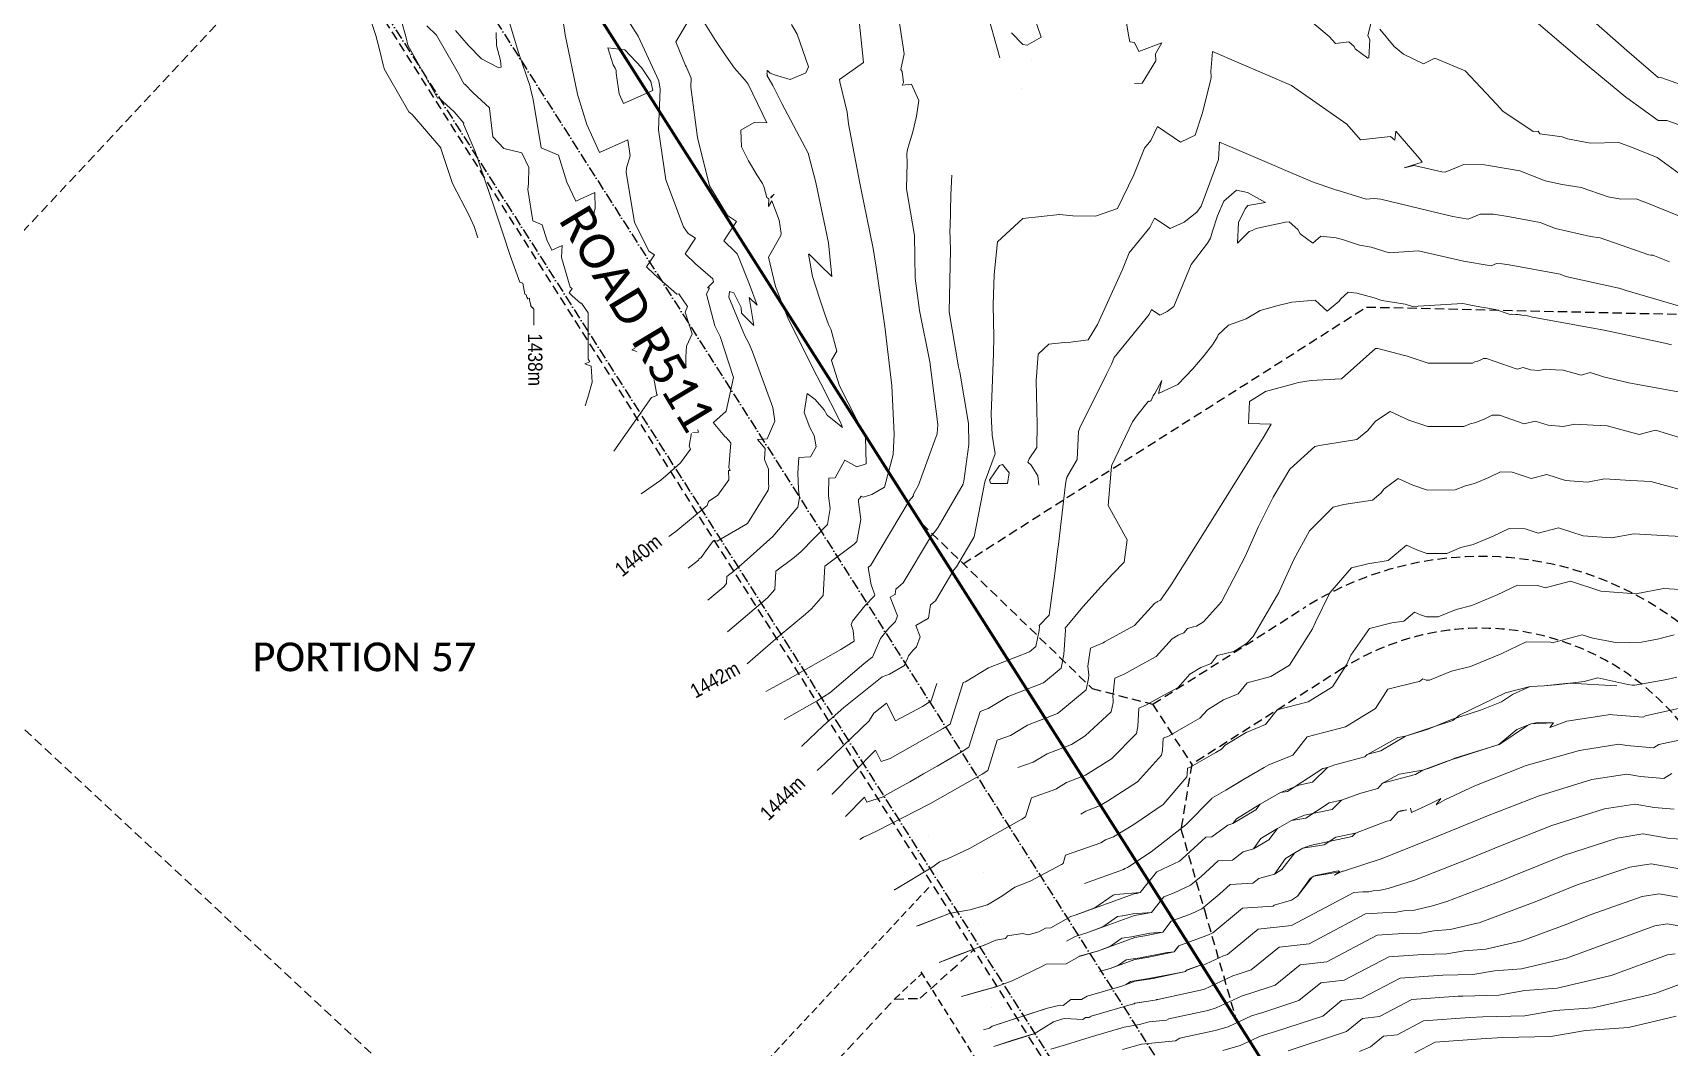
# Model space of a CAD drawing. Header units: metres. Extents: x 5688 to 19740, y -52 to 3406.
# Drawn here: x 6544 to 7114, y 1417 to 1771 of the extents above; entities that cross this region are included whole.
import ezdxf
from ezdxf.enums import TextEntityAlignment as Align

# ---------------------------------------------------------------- set-up
doc = ezdxf.new("R2010")
doc.units = ezdxf.units.M
for name, pattern in [('ACAD_ISO10W100', [18, 12, -3, 0, -3]), ('DASHED', [19.05, 12.7, -6.35]), ('HIDDEN', [9.525, 6.35, -3.175])]:
    doc.linetypes.add(name, pattern=pattern)
for name, color, linetype in [('CENTRELINES', 7, 'Continuous'), ('Contours', 7, 'Continuous'), ('ERFNOMMER', 7, 'Continuous'), ('LINES', 7, 'Continuous'), ('PWV_RESERVES', 7, 'Continuous'), ('SERV', 7, 'Continuous'), ('SITE', 7, 'Continuous'), ('STRAATNAME', 7, 'Continuous')]:
    doc.layers.add(name, color=color, linetype=linetype)
doc.styles.add('CALIBRII', font='calibri.ttf')
doc.styles.add('MM-STANDARD', font='', dxfattribs={"height": 1})
doc.styles.add('Text_Style_1', font='calibri.ttf')
doc.styles.get('MM-STANDARD').set_extended_font_data('MM-STANDARD')

# ---------------------------------------------------------------- blocks, each defined once
blk = doc.blocks.new('CONTOURS-CG')
at = {"layer": 'Contours', "color": 253, "lineweight": 9, "true_color": 0xa1a3a5}
for points, elevation in [([(30476.58, 592.67), (30478.36, 587.46), (30479.75, 582.14), (30481.08, 576.8), (30481.15, 576.53), (30481.28, 575.89), (30483.14, 572.59), (30489.83, 560.91), (30489.91, 560.91), (30490.97, 559.96), (30501.03, 548.31), (30500.99, 548.15), (30505.06, 535.95), (30510.97, 524.54), (30511.38, 523.77), (30512.59, 520.94), (30513.93, 516.97)], 1437.5), ([(30487.3, 592.42), (30488.81, 587.13), (30488.93, 586.64), (30489.48, 584.06), (30496.94, 570.81), (30499.85, 565.71), (30499.89, 565.67), (30500.26, 565.7), (30505.67, 560.85), (30509.01, 556.98), (30508.89, 556.52), (30512.92, 547.07), (30519.74, 527.27), (30522.8, 517.91), (30525.19, 510.82), (30528.55, 501.49), (30529.58, 501.25), (30530.22, 497.35), (30530.75, 497.12), (30531.01, 496.28), (30531.29, 495.69), (30531.89, 495.95), (30531.85, 495.26), (30532.34, 493.58), (30532.46, 493.5), (30532.29, 493.24), (30532.46, 493.08), (30532.94, 492.66), (30532.98, 492.67), (30533.36, 492.12), (30533.39, 486.59)], 1438), ([(30520.29, 588.5), (30520.44, 583.93), (30520.44, 583.93), (30521.77, 578.73), (30522.01, 576.43), (30521.26, 576.15), (30515.16, 579.33), (30510.5, 584.12), (30506.11, 589.22)], 1438.5), ([(30496.12, 590.86), (30499.45, 587.55), (30507.18, 574.2), (30508.7, 571.29), (30509.09, 570.51), (30509.37, 570.55), (30512.27, 567.49), (30518, 562.24), (30517.91, 562.08), (30519.15, 552.16), (30522.93, 548.1), (30529.21, 546.63), (30529.21, 546.63), (30531.64, 541.46), (30531.52, 535.86), (30531.3, 533.82), (30533.09, 522.85), (30536.36, 521.47), (30537.96, 516.32), (30539.64, 512.7), (30543.29, 514.34), (30543.09, 510.1), (30546.05, 499.82), (30546.77, 499.34), (30545.74, 497.78), (30546.77, 496.8), (30549.7, 494.24), (30549.98, 494.26), (30552.27, 490.91), (30552.37, 474.74), (30552.94, 473.85), (30551.2, 473.05), (30553.34, 472.29), (30553.67, 466.67), (30552.18, 461.34), (30551.23, 458.47), (30551.23, 458.47)], 1438.5), ([(30524.46, 593.51), (30528.05, 581.53), (30532.1, 569.66), (30532.17, 569.45), (30533.22, 565.19), (30535.97, 548.36), (30541.98, 545.82), (30544.91, 536.37), (30547.98, 529.71), (30554.69, 532.72), (30554.8, 527.21), (30554.38, 526.01), (30554.33, 524.93), (30558.41, 507.97), (30559.76, 506.06), (30561.08, 505.18), (30559.2, 502.32), (30561.09, 500.51), (30561.09, 500.51), (30566.46, 495.82), (30566.97, 495.85), (30571.18, 489.7), (30571.22, 483.35), (30573.03, 480.56), (30567.53, 478), (30574.31, 475.6), (30574.09, 474.2), (30576.22, 462.44), (30576.53, 462.17), (30576.23, 462.12), (30574.39, 461.36), (30561.25, 442.66)], 1439), ([(30541.7, 606.15), (30544.31, 587.64), (30548.6, 567.03), (30548.81, 566.23), (30551.86, 556.41), (30556.33, 546.72), (30566.09, 551.1), (30567, 545.55), (30565.64, 541.33), (30565.57, 539.77), (30568.43, 522.46), (30573.47, 512.3), (30575.39, 511.02), (30572.66, 506.85), (30575.4, 504.23), (30583.22, 497.4), (30583.97, 497.44), (30586.98, 493.05), (30586.07, 491.14), (30588.52, 483.54), (30586.62, 479.26), (30586.39, 475.55), (30586.28, 467.26), (30587.13, 460.06), (30590.73, 449.24), (30588.34, 449.09), (30587.55, 444.43), (30587.97, 443.42), (30584.52, 438.67), (30580.19, 434.75), (30577.59, 432.52), (30570.76, 427.84)], 1439.5), ([(30566, 593.08), (30569.7, 587.25), (30576.91, 571.65), (30577.46, 568.73), (30576.81, 554.61), (30579.35, 537.2), (30585.52, 520.84), (30587.18, 518.54), (30589.7, 516.86), (30586.11, 511.39), (30589.72, 507.94), (30595.75, 502.67), (30596.01, 501.64), (30593.94, 499.58), (30594.45, 499.47), (30594.59, 499.52), (30593.6, 497.42), (30596.4, 486.33), (30598.36, 482.62), (30602.96, 468.34), (30600.4, 456.57), (30596.03, 452.69), (30595.92, 452.69), (30599.99, 447.76), (30600.4, 447.41), (30601.97, 445.57), (30601.97, 445.57), (30601.38, 436.96), (30601.84, 435.89), (30601.16, 435.92), (30601.37, 432.64), (30597.52, 427.34), (30594.26, 425.13), (30594.26, 425.12), (30593.8, 423.81), (30582.84, 414.71), (30580.38, 412.98), (30580.38, 412.98)], 1440), ([(30586.83, 591.85), (30582.87, 585.23), (30586.25, 576.99), (30586.48, 576.62), (30588.19, 572.55), (30588.04, 569.44), (30590.43, 551.99), (30594.6, 535.05), (30600.89, 524.78), (30604.01, 522.71), (30599.57, 515.93), (30603.53, 512.12), (30604.03, 511.66), (30604.25, 511.47), (30604.32, 511.19), (30604.65, 510.37), (30608.5, 500.75), (30611.25, 493.51), (30608.39, 496.26), (30610.04, 486.41), (30605.74, 490.71), (30605.58, 492.67), (30603.13, 497.79), (30601.6, 498.26), (30601.35, 496.3), (30606.93, 482.9), (30608.33, 480.27), (30609.62, 477.3), (30616.61, 457.89), (30617.4, 453.14), (30614.66, 446.95), (30611.32, 446.74), (30614.01, 443.57), (30613.75, 439.75), (30615.18, 436.4), (30615.12, 431.3), (30615.23, 430.34), (30615.03, 429.12), (30607.83, 417.44), (30597.21, 411.28), (30596.67, 411.43), (30596.04, 411.59), (30596.04, 411.59), (30592.77, 407.17), (30592.67, 406.96), (30591.7, 405.62), (30590.85, 405.04), (30590.73, 404.7), (30587.22, 401.87)], 1440.5), ([(30592.61, 592.22), (30596.67, 585.69), (30600.27, 580.33), (30603.36, 576.12), (30605.92, 573.04), (30607.41, 571.49), (30608.02, 570.46), (30614.59, 557.09), (30610.2, 557.15), (30605.56, 554.54), (30605.74, 548.68), (30608.21, 543.75), (30611.07, 538.97), (30613.06, 535.86), (30613.59, 534.54), (30614.6, 531.02), (30615.32, 530.54), (30615.18, 527.87), (30616.33, 529.89), (30618.88, 523.16), (30619.53, 518.47), (30619.5, 517.84), (30615.17, 510.2), (30615.17, 510.2), (30617.6, 500), (30621.43, 490.24), (30621.9, 489.08), (30630.66, 471.35), (30633.41, 466.28), (30640.21, 452.82), (30640.94, 450.94), (30635.53, 455.16), (30634.53, 457.11), (30631.44, 460.7), (30628.62, 462.8), (30627.53, 456.2), (30629.51, 450.93), (30631.08, 448.1), (30631.74, 444.16), (30629.8, 440.66), (30625.73, 440.52), (30625.32, 435.03), (30625.57, 429.52), (30625.59, 429.21), (30625.91, 426.53), (30625.34, 423.15), (30616.65, 412.96), (30606.71, 404.02), (30603.16, 400.94), (30600.66, 399.07), (30600.52, 396.59), (30599.54, 395.44), (30594.07, 390.78)], 1441), ([(30623.21, 591.26), (30625.19, 587.93), (30629.04, 576.57), (30628.21, 574.42), (30622.73, 572.15), (30617.22, 573.76), (30615.76, 574.34), (30614.84, 575.23), (30614.74, 575.15), (30614.74, 574.52), (30614.55, 574.36), (30614.84, 573.68), (30614.58, 573.68), (30616.7, 570.1), (30619.81, 563.78), (30628.93, 546.46), (30631.6, 536.26), (30636.04, 515.23), (30637.19, 503.49), (30633.24, 507.3), (30629.32, 511.34), (30629.13, 511.26), (30630.53, 503.47), (30632.88, 495.94), (30634.75, 490.38), (30636.1, 486.78), (30636.88, 485.18), (30636.98, 484.86), (30638.91, 477.52), (30637.09, 474.32), (30637.09, 474.31), (30639.91, 465.46), (30648.91, 447.64), (30648.91, 447.64), (30649.13, 438.25), (30645.9, 437.19), (30641.77, 439.52), (30638.35, 433.34), (30636.13, 433.27), (30636.02, 427.77), (30636.06, 427.11), (30636.59, 422.73), (30636.59, 422.72), (30635.65, 417.17), (30626.37, 407.58), (30624.1, 405.6), (30617.72, 400.83), (30617.35, 394.52), (30614.85, 391.6), (30600.91, 379.71)], 1441.5), ([(30942.24, 567.04), (30926.34, 572.66), (30925.03, 572.89), (30914.2, 582.25), (30865.63, 625.04)], 1442), ([(30646.73, 592.59), (30648.29, 578.06), (30639.85, 572.18), (30639.85, 572.18), (30640.05, 571.28), (30642.54, 560.75), (30643.03, 556.72), (30647, 536.05), (30647.36, 534.32), (30651.65, 513.29), (30652.7, 506.73), (30652.7, 506.73), (30655.69, 486.11), (30658.1, 465.43), (30658.93, 448.59), (30658.59, 441.48), (30655.55, 430.17), (30651.1, 427.62), (30648.11, 426.64), (30647.45, 427.02), (30646.89, 426.02), (30646.54, 426.01), (30646.52, 425.03), (30646.52, 425.02), (30647.26, 418.92), (30647.26, 418.91), (30645.96, 411.2), (30645.03, 410.26), (30634.78, 402.59), (30634.19, 392.45), (30630.17, 387.75), (30628.02, 385.92), (30618.53, 377.99), (30607.83, 368.71), (30607.84, 368.69), (30607.76, 368.65)], 1442), ([(30946.08, 551.45), (30928.12, 557.81), (30927.06, 557.83), (30925.07, 557.86), (30925.06, 557.86), (30914.19, 565.74), (30913.87, 565.99), (30897.66, 579.28), (30881.74, 592.91)], 1442.5), ([(30660.21, 595.61), (30662.4, 581.03), (30662.4, 581.03), (30661.29, 575.65), (30661.75, 574.97), (30662.18, 571.09), (30661.69, 570.14), (30665, 570.51), (30667.5, 564.83), (30666.68, 559.37), (30665.38, 553.95), (30663.8, 548.54), (30663.42, 547.29), (30663.34, 546.12), (30663.4, 543.14), (30663.23, 534.18), (30663.24, 534.1), (30666.04, 517.81), (30666.2, 502.98), (30667.8, 491.66), (30671.36, 473.84), (30674.1, 451.98), (30673.86, 448.66), (30671.79, 442.99), (30667.43, 430.86), (30666.31, 428.98), (30665.6, 427.43), (30665.66, 427.11), (30664.2, 425.39), (30650.82, 402.97), (30650.82, 402.97), (30649.87, 402.13), (30650.89, 396.08), (30652.25, 392.66), (30652.08, 392.23), (30648.66, 388.79), (30644.42, 383.49), (30643.93, 382.33), (30644.6, 380.26), (30645, 376.49), (30640.34, 373.55), (30621.83, 363.16), (30614.25, 359), (30614.17, 358.95)], 1442.5), ([(30704.89, 602.15), (30710.13, 586.85), (30705.26, 584.09), (30703.76, 584.37), (30699.78, 588.41), (30699.78, 588.43)], 1443), ([(30690.76, 597.6), (30695.73, 579.72)], 1443), ([(30932.4, 539.4), (30924.71, 544.99), (30916.41, 548.3), (30911.37, 550.21), (30901.54, 549.91), (30893.49, 551.46), (30891.63, 552.12), (30891.63, 552.12), (30883.84, 553.26), (30883.22, 554.11), (30881.57, 554.07), (30870.98, 561.07), (30868.78, 563.6), (30857.79, 575.1), (30847.3, 579.61), (30843.33, 577.55), (30836.39, 580.97), (30833.16, 583.66), (30828.12, 589.7)], 1443), ([(30825.33, 592.91), (30823.93, 587.48), (30824.62, 586), (30824.3, 579.69), (30823.96, 579.54), (30819.55, 582.85), (30819.12, 583.65), (30817.28, 585.21), (30812.68, 584.65), (30812.67, 584.65), (30810.52, 587.12), (30796.23, 599.11)], 1443), ([(30738.92, 597.7), (30740.6, 587.63), (30741, 585.26), (30742.68, 585.05), (30744.18, 581.87), (30752.21, 584.87), (30749.94, 581.08), (30750.05, 578.63), (30750.05, 578.63), (30745.34, 570.85), (30742.71, 570.7)], 1443), ([(30564.68, 563.73), (30574.88, 568.31), (30574.15, 571.49), (30570.95, 576.3), (30565.06, 582.42), (30559.16, 583.2), (30560.99, 577.19), (30561.74, 576.14), (30562.06, 575.26), (30562.08, 574.29), (30563.08, 567.19), (30564.68, 563.73)], 1440), ([(30937.44, 522.61), (30920.25, 529.47), (30920.1, 529.53), (30917.36, 530.57), (30912.02, 530.41), (30907.65, 531.25), (30898.26, 534.57), (30898.26, 534.57), (30891.69, 535.53), (30885.75, 536.83), (30876.89, 540.35), (30876.89, 540.35), (30873.57, 540.96), (30864.63, 542.39), (30857.43, 542.5), (30850.91, 539.81), (30850.91, 539.81), (30849.75, 540), (30840.13, 542.19), (30836.58, 541.41), (30842.81, 543.32), (30842.41, 544), (30841.11, 545.55), (30833.73, 554.13), (30833.67, 554.13), (30833.35, 551), (30831.78, 552.33), (30821.41, 551.07), (30821.41, 551.07), (30816.57, 556.61), (30804.71, 564.88), (30797.4, 570.07), (30769.78, 581.89), (30769.27, 574.87), (30769.31, 573.06), (30769.26, 572.19), (30766.27, 560.14), (30763.8, 552.74), (30758.64, 550.35), (30750.72, 555.71), (30748.35, 550.93), (30746.15, 548.23), (30746.15, 548.22), (30742.4, 538.93), (30736.71, 527.26), (30729.1, 524.52), (30721.19, 524.65), (30716.5, 525.08), (30703.8, 523.71), (30694.91, 515.55), (30693.72, 504.26), (30693.41, 493.61), (30693.64, 482.35), (30693.54, 476.66), (30692.77, 455.46), (30693.04, 448.32), (30693.04, 448.3), (30694.16, 441.79), (30694.16, 441.77), (30690.68, 432.38), (30690.56, 431.94), (30686.79, 412.83), (30680.63, 402.43), (30679.69, 401.32), (30673.28, 390.59), (30673.28, 390.59), (30671.64, 389.14), (30670.85, 384.54), (30670.85, 384.54), (30666.44, 381.91), (30668.02, 377.95), (30666.65, 374.51), (30665.45, 373.3), (30663.96, 371.44), (30663.53, 370.44), (30662.53, 368.08), (30662.52, 368.06), (30657.34, 365.05), (30654.8, 364.13), (30654.79, 364.13), (30641.39, 353.39), (30634.31, 347.09), (30626.8, 339.89), (30626.75, 339.84)], 1443.5), ([(30929.04, 508.66), (30923.79, 510.76), (30923.35, 510.93), (30922.5, 510.9), (30921.8, 511.04), (30904.89, 517.01), (30904.89, 517.01), (30901.56, 517.5), (30889.31, 520.18), (30883.92, 522.32), (30883.92, 522.32), (30873.35, 524.27), (30867.66, 525.18), (30863.08, 525.25), (30858.93, 523.54), (30858.93, 523.54), (30853.51, 524.42), (30848.66, 525.52), (30828.48, 530.43), (30826.12, 530.65), (30826.1, 530.65), (30823.36, 530.48), (30823.36, 530.48), (30813.28, 533.57), (30813.08, 533.61), (30811.69, 534.09), (30805.25, 536.21), (30803.85, 536.81), (30796.97, 539.79), (30776.7, 548.46), (30772.25, 550.28), (30771.93, 544.24), (30765.93, 528.04), (30764.39, 525.96), (30759.97, 522.49), (30755.05, 520.21), (30749.66, 523.86), (30748.04, 520.61), (30740.85, 511.74), (30740.85, 511.74), (30738.51, 505.96), (30729.8, 486.83), (30726.55, 481.42), (30718.75, 480.44), (30718.1, 480.5), (30712.79, 479.93), (30709.08, 476.52), (30708.45, 467.35), (30708.76, 451.96), (30708.62, 443.93), (30705.94, 440.01), (30705.48, 438.85), (30706.64, 437.79), (30709.02, 434.14), (30709.38, 430.8)], 1444), ([(30678.98, 538.86), (30678.7, 531.97), (30678.39, 520.61), (30678.37, 519.87), (30678.52, 512.75), (30678.14, 491.23), (30678.14, 491.2), (30681.34, 472.1), (30681.76, 470.16), (30684.82, 452.33), (30684.9, 445.03), (30683.2, 432.25), (30682.96, 431.32), (30682.92, 431.13), (30674.24, 416.25), (30673.4, 415.07), (30671.95, 413.36), (30662.05, 396.78), (30662.05, 396.78), (30661.25, 396.08), (30659.52, 394.56), (30659.51, 394.55), (30659.38, 393.78), (30659.22, 392.81), (30659.21, 392.8), (30657.54, 391.81), (30660.14, 385.31), (30659.36, 383.37), (30657.05, 381.05), (30654.19, 377.46), (30651.42, 370.97), (30651.41, 370.96), (30650.84, 370.62), (30650.83, 370.62), (30648.37, 368.57), (30636.54, 358.49), (30632.09, 355.68), (30620.57, 349.26)], 1443), ([(30615.94, 530.81), (30615.94, 530.81), (30616.1, 531.09), (30617.1, 532.24), (30615.95, 531.14), (30615.94, 530.81)], 1441.5), ([(30934.93, 492.49), (30913.99, 498.64), (30912.14, 499.24), (30911.52, 499.46), (30911.43, 499.47), (30892.88, 503.53), (30890.95, 504.3), (30890.95, 504.3), (30873.12, 507.58), (30870.69, 507.97), (30868.72, 508), (30866.95, 507.26), (30866.94, 507.26), (30857.27, 508.84), (30841.61, 512.41), (30841.58, 512.41), (30831.42, 511.78), (30831.42, 511.78), (30825.1, 513.72), (30820.98, 514.39), (30820.98, 514.39), (30815.5, 516.3), (30812.89, 516.97), (30807.55, 517.54), (30804.78, 515.07), (30800.4, 518.42), (30799.5, 519.88), (30796.5, 522.6), (30795.21, 522.48), (30785.48, 520.3), (30784.5, 520.03), (30783.68, 519.53), (30782.65, 519.17), (30778.55, 515.17), (30778.87, 522.35), (30781.18, 527.11), (30782.08, 528.19), (30788.25, 529.33), (30781.98, 532.82), (30778.14, 533.6), (30773.76, 529.72), (30771.6, 524.63), (30769.83, 519.34), (30769.09, 516.89), (30768.11, 515.09), (30762.4, 507.65), (30762.4, 507.65), (30756.41, 493.12), (30756.41, 493.12), (30754.06, 491.28), (30751.45, 490.07), (30748.59, 492.01), (30747.74, 490.28), (30735.54, 475.26), (30735.54, 475.26), (30734.63, 473), (30732.93, 469.53), (30723.6, 450.8), (30723.18, 449.52), (30722.7, 439.76), (30722.7, 439.76), (30719.1, 433.61), (30719.03, 433.31), (30718.99, 433.23), (30719.02, 433.19), (30718.65, 431.18), (30716.12, 410.17), (30715.86, 407.83), (30714.93, 400.09), (30712.9, 385.51), (30709.47, 381.91), (30709.47, 381.91), (30709.52, 381.59), (30709.43, 380.18), (30708.33, 374.65), (30706.02, 372.77), (30691.83, 367.2), (30683.79, 362.37), (30683.78, 362.37), (30682.95, 362.07), (30678.4, 347.62), (30675.74, 345.93), (30657.55, 335.6), (30654.41, 334.58), (30652.38, 338.51), (30637.36, 323.19), (30637.29, 323.12)], 1444.5), ([(30641.95, 315.38), (30641.95, 315.38), (30648.55, 322.11), (30649.44, 320.39), (30654.72, 322.19), (30659.54, 324.83), (30664.34, 327.51), (30669.13, 330.23), (30673.9, 332.97), (30678.66, 335.74), (30682.65, 338.06), (30684.96, 339.53), (30688.9, 352.04), (30688.9, 352.04), (30691.65, 353.02), (30698.61, 357.21), (30710.91, 362.03), (30710.91, 362.03), (30717.08, 367.08), (30718.02, 371.82), (30718.57, 380.37), (30718.46, 381.02), (30724.61, 388.42), (30731.07, 395.56), (30735.09, 399.96), (30739, 404.06), (30740.07, 411.74), (30733.45, 423.8), (30734.64, 437.44), (30734.73, 437.76), (30742.01, 452.86), (30743.32, 454.9), (30747.43, 459.95), (30747.43, 459.95), (30747.53, 460.15), (30747.86, 459.93), (30748.16, 460.07), (30748.43, 460.28), (30749.12, 461.95), (30749.77, 462.81), (30752.18, 467.24), (30750.97, 462.82), (30757.7, 465.92), (30762.92, 471.36), (30766.93, 475.97), (30769.79, 479.7), (30771.53, 482.51), (30771.85, 483.16), (30775.37, 486.59), (30781.52, 488.72), (30786.42, 491.73), (30786.42, 491.73), (30792.25, 493.35), (30797.51, 494.52), (30805.55, 495.27), (30809.75, 491.45), (30814, 494.94), (30814.42, 495.63), (30817.09, 498.01), (30820.14, 497.68), (30826.11, 496.14), (30828.85, 495.18), (30828.87, 495.18), (30836.92, 493.86), (30839.49, 493.08), (30857.05, 494.17), (30861.03, 493.27), (30868.43, 492.06), (30868.45, 492.05), (30873.56, 490.29), (30873.98, 490.41), (30874.49, 490.24), (30875.07, 490.2), (30875.53, 490.28), (30876.23, 490.24), (30876.77, 490.22), (30877.13, 490.12), (30878, 489.88), (30878.01, 489.88), (30878.65, 490.05), (30879.58, 489.76), (30881.33, 489.35), (30906.3, 484.78), (30927.37, 480.29), (30929.7, 479.69)], 1445), ([(30932.06, 463.37), (30914.84, 466.53), (30914.84, 466.53), (30906.08, 468.58), (30901.41, 470.03), (30898.23, 469.15), (30892.03, 470.86), (30889.35, 470.99), (30885.8, 471.19), (30883.52, 470.76), (30883.52, 470.76), (30880.61, 470.96), (30878.09, 471.79), (30875.99, 471.24), (30875.99, 471.24), (30865.27, 474.93), (30864.27, 474.95), (30863.26, 474.46), (30862, 473.95), (30861.24, 473.75), (30861.24, 473.75), (30860.35, 473.38), (30844.94, 473.3), (30837.34, 475.87), (30836.77, 475.96), (30836.72, 475.98), (30827.4, 478.39), (30826.62, 478.47), (30814.71, 467.83), (30814.6, 467.93), (30804.25, 467.25), (30799.8, 466.56), (30799.02, 466.39), (30788.33, 463.43), (30782.75, 459.99), (30782.31, 452.35), (30790.27, 452.12), (30787.48, 447.37), (30784.58, 442.7), (30767, 414.54), (30755.38, 396.11), (30751.75, 390.82), (30751.25, 390.51), (30750.62, 390.35), (30750.39, 390.05), (30750, 389.89), (30749.57, 389.63), (30742.68, 381.94), (30742.68, 381.94), (30732.21, 376.22), (30731.68, 375.92), (30727.29, 374.1), (30726.43, 367.75), (30726.69, 364.61), (30726.62, 363.47), (30725.83, 359.51), (30716.32, 351.6), (30715.79, 351.3), (30705.4, 347.22), (30699.51, 343.68), (30699.51, 343.68), (30694.85, 342.02), (30691.52, 331.44), (30689.57, 330.2), (30671.41, 319.82), (30652.77, 310.33), (30648.77, 308.48), (30648.49, 308.38), (30648.25, 308.21), (30646.91, 307.4)], 1445.5), ([(30932.57, 447.39), (30924.17, 450.01), (30918.46, 448.43), (30907.29, 451.49), (30902.47, 451.73), (30896.08, 452.09), (30891.97, 451.32), (30891.97, 451.32), (30886.73, 451.69), (30882.21, 453.18), (30882.19, 453.18), (30878.41, 452.19), (30878.41, 452.19), (30869.75, 455.17), (30867.23, 455.22), (30864.69, 453.99), (30861.53, 452.7), (30859.6, 452.2), (30859.6, 452.2), (30857.37, 451.28), (30844.81, 451.22), (30838.24, 453.44), (30831.73, 456.47), (30826.58, 453.14), (30823.91, 449.87), (30820.15, 446.7), (30807.13, 444.67), (30805.45, 444.25), (30796.71, 436.38), (30790.92, 426.63), (30785.84, 416.43), (30781.19, 406.04), (30772.98, 390.24), (30766.73, 383.27), (30764.23, 381.73), (30763.23, 381.48), (30761.07, 380.92), (30761.06, 380.91), (30759.86, 379.4), (30757.9, 378.6), (30755.74, 377.3), (30750.25, 371.16), (30750.25, 371.16), (30741.91, 366.61), (30739.27, 365.1), (30735.75, 363.64), (30735.16, 357.27), (30735.27, 356.02), (30735.21, 355.11), (30734.58, 351.93), (30725.52, 343.48), (30720.68, 340.56), (30712.18, 337.23), (30707.37, 334.34), (30707.37, 334.34), (30702.03, 332.44)], 1446), ([(30938.68, 427.71), (30922.56, 432.13), (30915.58, 432.48), (30906.36, 433), (30900.42, 431.88), (30900.42, 431.88), (30892.85, 432.41), (30886.31, 434.57), (30886.3, 434.57), (30880.84, 433.13), (30880.84, 433.13), (30874.23, 435.4), (30870.19, 435.49), (30866.12, 433.52), (30861.06, 431.45), (30857.97, 430.65), (30857.97, 430.65), (30854.39, 429.18), (30844.68, 429.13), (30839.59, 430.85), (30834.56, 433.19), (30829.67, 429.56), (30828.51, 428.09), (30825.6, 425.63), (30815.53, 424.07), (30811.82, 423.14), (30803.66, 414.9), (30798.2, 404.94), (30793.44, 394.54), (30792.95, 393.43), (30784.03, 378.08), (30781.7, 375.72), (30777.2, 372.95), (30771.5, 371.48), (30771.49, 371.47), (30769.34, 368.76), (30765.8, 367.31), (30761.92, 364.96), (30757.83, 360.39), (30757.83, 360.39), (30751.61, 357), (30746.87, 354.28), (30744.21, 353.18), (30743.8, 346.75), (30743.33, 344.36), (30734.63, 335.46), (30725.56, 329.83), (30718.97, 327.24), (30715.23, 324.99), (30715.23, 324.99), (30706.75, 321.97), (30704.63, 315.27), (30703.4, 314.48), (30685.12, 304.31), (30677.52, 300.7), (30674.75, 299.62), (30674.74, 299.61), (30672.34, 297.95), (30659.24, 289.99), (30659.15, 289.96), (30659.05, 289.95), (30658.88, 289.88), (30659.05, 289.95), (30659.15, 289.96), (30659.24, 289.99)], 1446.5), ([(30699.03, 435.08), (30699.03, 435.08), (30698.38, 431.46), (30692.64, 431.42), (30692.11, 432.58), (30695.61, 437.68), (30696.66, 438.01), (30698.55, 435.69), (30698.75, 435.51), (30699.03, 435.08)], 1443.5), ([(30937.82, 412.77), (30928.7, 413.22), (30916.63, 413.9), (30908.87, 412.44), (30908.87, 412.44), (30898.97, 413.14), (30890.41, 415.96), (30890.4, 415.96), (30883.27, 414.08), (30883.27, 414.08), (30878.71, 415.64), (30873.15, 415.76), (30867.55, 413.05), (30860.6, 410.2), (30856.34, 409.11), (30856.34, 409.11), (30851.44, 407.09), (30851.42, 407.08), (30844.54, 407.05), (30840.95, 408.26), (30837.39, 409.92), (30831.05, 404.57), (30823.93, 403.46), (30818.19, 402.04), (30810.72, 393.35), (30805.72, 383.1), (30804.71, 380.82), (30796.68, 368.17), (30790.18, 364.17), (30781.93, 362.04), (30781.92, 362.04), (30778.81, 358.11), (30773.7, 356.03), (30768.1, 352.63), (30765.4, 349.62), (30765.4, 349.62), (30761.31, 347.38), (30754.46, 343.46), (30752.67, 342.72), (30752.4, 338.4), (30752.08, 336.79), (30743.68, 327.52), (30733.25, 320.74), (30730.45, 319.09), (30725.75, 317.25), (30723.97, 316.18)], 1447), ([(30940.46, 394.04), (30926.92, 394.81), (30926.91, 394.81), (30917.32, 393), (30917.32, 393), (30905.09, 393.86), (30894.51, 397.35), (30894.51, 397.35), (30885.69, 395.02), (30885.69, 395.02), (30883.19, 395.88), (30876.11, 396.03), (30868.98, 392.58), (30860.13, 388.95), (30854.71, 387.56), (30854.71, 387.56), (30848.45, 384.99), (30848.44, 384.98), (30844.41, 384.96), (30842.3, 385.67), (30840.22, 386.65), (30836.5, 383.51), (30832.33, 382.86), (30824.55, 380.93), (30818.02, 371.66), (30816.47, 368.21), (30811.66, 360.62), (30803.15, 355.39), (30792.36, 352.6), (30792.35, 352.6), (30788.29, 347.46), (30781.6, 344.74), (30774.27, 340.29), (30772.98, 338.85), (30772.97, 338.84), (30771, 337.77), (30762.05, 332.64), (30761.13, 332.26), (30760.99, 330.04), (30760.83, 329.21), (30752.69, 319.63), (30742.46, 312.61), (30735.33, 308.36), (30732.53, 307.26), (30730.95, 306.31), (30730.95, 306.3), (30718.64, 301.93), (30717.75, 299.09), (30717.23, 298.75), (30706.27, 292.92), (30700.99, 290.85), (30700.98, 290.85), (30696.43, 287.7), (30691.4, 284.64), (30685.32, 282.91), (30678.59, 281.77), (30678.59, 281.77), (30677.89, 281.5), (30667.57, 277.49), (30666.76, 277.24), (30674.2, 280.16), (30678.21, 281.65), (30678.59, 281.77), (30685.32, 282.91), (30691.4, 284.64)], 1447.5), ([(30930.61, 378.68), (30924.84, 377.2), (30919.3, 376.2), (30910.91, 375.95), (30902.37, 377.5), (30898.61, 378.74), (30888.12, 375.97), (30888.12, 375.97), (30887.67, 376.12), (30879.07, 376.3), (30870.41, 372.11), (30859.66, 367.71), (30853.08, 366.01), (30853.08, 366.01), (30845.47, 362.89), (30845.46, 362.88), (30844.28, 362.88), (30843.66, 363.09), (30843.04, 363.37), (30841.95, 362.45), (30840.73, 362.26), (30830.92, 359.83), (30826.63, 353.07), (30816.12, 346.61), (30802.79, 343.16), (30802.79, 343.16), (30797.76, 336.81), (30789.5, 333.45), (30787.87, 332.46), (30780.44, 328.24), (30780.33, 328.1), (30774.42, 324.56), (30769.64, 321.82), (30769.59, 321.8), (30769.58, 321.68), (30769.58, 321.64), (30760.54, 312.55), (30748.48, 303.17), (30740.6, 297.84), (30740.22, 297.62), (30739.32, 297.27), (30738.81, 296.96), (30725.23, 292.13)], 1448), ([(30931.6, 363.97), (30928.07, 363.2), (30916.94, 361.19), (30916.04, 361.16), (30914.52, 361.44), (30904.05, 363.77), (30899.34, 362.4), (30890.55, 361.46), (30885.36, 360.9), (30885.36, 360.9), (30880.46, 360.67), (30874.32, 357.87), (30870.55, 355.33), (30870.55, 355.33), (30863.59, 352.54), (30858.89, 351.05), (30853.13, 349.25), (30853.12, 349.25), (30847.46, 346.86), (30844.6, 345.78), (30837.09, 343.38), (30828.45, 338.26), (30828.45, 338.26), (30823.6, 336.97), (30823.59, 336.96), (30822.87, 336.17), (30822.87, 336.17), (30812.4, 333.46), (30809.83, 332.51), (30804.69, 327.34), (30804.69, 327.33), (30799.89, 326.33), (30793.47, 323.73), (30786.47, 319.75), (30784.88, 317.71), (30776.91, 312.94), (30775.16, 312.43), (30775.16, 312.43), (30769.63, 308.31), (30769.63, 308.31), (30767.52, 308.17), (30767.52, 308.17), (30759.28, 300.7), (30758.31, 299.89), (30750.43, 296.11), (30750.29, 296.06), (30744.61, 288.91), (30744.61, 288.91), (30736.17, 288.25), (30735.56, 288.13), (30735.24, 288.08), (30728.83, 283.65), (30722.04, 281.06), (30720.53, 280.62), (30713.49, 276.61), (30713.48, 276.61), (30711.59, 276.58), (30711.59, 276.58), (30709.29, 275.25), (30705.59, 274.19), (30703.59, 274.69), (30698.45, 273.91), (30697.74, 272.97), (30694.31, 272.35), (30690.9, 270.83), (30674.63, 264.6), (30680.7, 267.01), (30687.8, 269.7), (30690.59, 270.72), (30690.63, 270.73), (30690.9, 270.83), (30694.31, 272.35), (30697.74, 272.97), (30698.45, 273.91), (30698.45, 273.91), (30703.59, 274.69), (30705.58, 274.19), (30705.59, 274.19), (30709.29, 275.25), (30711.59, 276.58), (30713.48, 276.61), (30720.53, 280.62), (30722.04, 281.06), (30742.57, 288.52), (30742.58, 288.52), (30743.3, 288.64), (30744.61, 288.91), (30750.29, 296.06), (30750.43, 296.11), (30758.31, 299.89), (30759.28, 300.7), (30767.52, 308.17), (30769.63, 308.31), (30775.16, 312.43), (30776.91, 312.94), (30778.14, 314.66), (30786.47, 319.75), (30793.47, 323.73), (30795.93, 324.15), (30795.93, 324.15), (30808.21, 332.17), (30809.83, 332.51), (30812.4, 333.46), (30822.87, 336.17), (30823.59, 336.96), (30834.34, 342.92), (30837.09, 343.38), (30839.84, 344.39), (30847.46, 346.86), (30853.58, 348.81), (30855.9, 350.74), (30871.84, 358.49), (30880.46, 360.67), (30885.36, 360.9), (30894.01, 361.82), (30894.03, 361.83), (30910.65, 360.9)], 1448.5), ([(30673.76, 361.79), (30671.84, 355.71), (30668.82, 353.79), (30659.39, 348.77), (30656.21, 354.91), (30651.9, 351.43), (30650.38, 348.97), (30650.29, 348.87), (30634.73, 333.92), (30632.2, 331.51), (30632.09, 331.41)], 1444), ([(30934.71, 353.58), (30920.68, 350.53), (30919.83, 350), (30909.34, 350.87), (30908.53, 351.01), (30893.24, 348.63), (30887.71, 346.59), (30887.35, 346.38), (30888.59, 348.05), (30883.08, 348.2), (30880.84, 347.68), (30879.61, 347.12), (30869.97, 340.6), (30869.97, 340.6), (30869.82, 340.54), (30869.72, 340.51), (30854.28, 335.69), (30853.01, 335.15), (30845.25, 332.25), (30843.06, 331.54), (30840.54, 330.05), (30840.53, 330.05), (30829.07, 326.99), (30829.07, 326.99), (30827.37, 325.12), (30827.37, 325.12), (30821.5, 323.61), (30814.75, 321.09), (30811.56, 317.88), (30811.56, 317.88), (30801.85, 315.84), (30797.37, 314.03), (30792.5, 311.26), (30789.42, 307.32), (30784.15, 304.16), (30780.56, 303.12), (30780.55, 303.11), (30776.74, 300.27), (30776.74, 300.27), (30771.76, 299.96), (30771.76, 299.96), (30765.83, 294.58), (30762.19, 291.56), (30756.43, 288.8), (30752.89, 287.48), (30748.55, 282.04), (30748.55, 282.03), (30742.11, 281.53), (30738.59, 280.84), (30738.45, 280.82), (30736.76, 280.55), (30736.74, 280.54), (30731.57, 276.96), (30726.08, 274.87), (30721.96, 273.67), (30721.93, 273.66), (30718.94, 271.96)], 1449), ([(30718.94, 271.96), (30721.93, 273.66), (30726.08, 274.87), (30742.65, 280.89), (30742.66, 280.89), (30744.77, 281.24), (30748.55, 282.03), (30752.89, 287.48), (30756.43, 288.8), (30762.19, 291.56), (30765.83, 294.58), (30771.76, 299.96), (30776.74, 300.27), (30780.55, 303.11), (30784.14, 304.16), (30784.15, 304.16), (30786.7, 307.72), (30792.5, 311.26), (30797.37, 314.03), (30802.34, 314.88), (30802.34, 314.88), (30810.48, 320.2), (30814.75, 321.09), (30821.5, 323.61), (30827.37, 325.12), (30829.07, 326.99), (30834.83, 330.18), (30843.06, 331.54), (30851.28, 334.59), (30853.01, 335.15), (30869.6, 340.46), (30875.9, 345.68), (30880.84, 347.68), (30888.59, 348.05)], 1449), ([(30937.82, 343.2), (30925.26, 340.46), (30923.43, 339.35), (30914.11, 340.12), (30911.35, 340.59), (30897.63, 338.45), (30879.08, 333.15), (30861.19, 326.06), (30850.78, 321.23), (30847.78, 319.47), (30849.41, 321.67), (30845.92, 319.99), (30839.16, 316.82), (30839.1, 316.82), (30838.83, 318.38)], 1449.5), ([(30929.83, 330.4), (30928.87, 329.8), (30927.05, 328.69), (30927.04, 328.69), (30918.89, 329.36), (30914.16, 330.17), (30902.01, 328.27), (30883.6, 322.6), (30865.67, 315.64), (30848.37, 308.56), (30828.96, 300.84), (30815.43, 296.44), (30815.33, 296.42), (30815.28, 296.42), (30815.23, 296.41), (30815.17, 296.41), (30815.08, 296.4), (30812.36, 294.97), (30814.16, 296.18), (30813.6, 296.52), (30805.75, 294.87), (30805.18, 294.64), (30804.56, 294.29), (30799.43, 287.71), (30797.3, 286.23), (30791.34, 284.49), (30791.34, 284.49), (30790.95, 284.2), (30780.25, 283.53), (30780.25, 283.53), (30778.93, 282.33), (30769.95, 274.9), (30768.41, 274.17), (30758.07, 270.33), (30757.41, 269.51), (30756.44, 268.28), (30756.43, 268.27), (30754, 268.08), (30744.64, 266.24), (30739.74, 265.46), (30737.04, 263.59), (30734.18, 262.5), (30730.51, 261.43)], 1450), ([(30787.87, 332.46), (30780.44, 328.24), (30774.46, 324.59), (30774.42, 324.56)], 1448), ([(30930.64, 318.03), (30923.67, 318.6), (30917.02, 319.75), (30916.98, 319.75), (30906.39, 318.1), (30888.04, 312.29), (30870.14, 305.23), (30859.67, 300.92), (30840.23, 293.3), (30830.98, 290.37), (30827.76, 289.62), (30825.84, 289.48), (30824.29, 289.21), (30822.14, 289.16), (30819.11, 288.95), (30797.31, 277.47), (30785.79, 276.17), (30785.79, 276.17), (30775.04, 267.39), (30773.98, 267.04), (30773.66, 266.95), (30766.12, 263.38), (30766.25, 263.83), (30761.05, 262.04), (30760.66, 261.76), (30760.37, 261.39), (30759.94, 261.36), (30747.67, 258.95), (30741.24, 257.91), (30739.77, 256.9), (30738.22, 256.31), (30726.15, 252.8), (30726.14, 252.8), (30724.18, 251.68), (30720.46, 251.63), (30720.46, 251.63), (30717.79, 249.6), (30717.79, 249.6), (30716.81, 249.66), (30712.4, 248.62), (30693.1, 242.36), (30692.1, 241.74), (30692.1, 241.74), (30690.03, 241.08), (30692.1, 241.74), (30693.1, 242.36), (30710.89, 248.19), (30712.4, 248.62), (30716.81, 249.66), (30717.79, 249.6), (30720.46, 251.63), (30724.18, 251.68), (30726.14, 252.8), (30738.22, 256.31), (30742.89, 258.01), (30742.91, 258.01), (30749.15, 259.04), (30760.37, 261.39), (30760.66, 261.76), (30766.25, 263.83), (30766.12, 263.38)], 1450.5), ([(30834.55, 317.02), (30837.49, 317.8), (30835.32, 317.44), (30834.55, 317.02), (30831.87, 314.08), (30831.86, 314.08), (30830.6, 313.75), (30819.66, 309.67), (30819.66, 309.67), (30812.77, 308.24), (30812.76, 308.23), (30808.75, 305.61), (30808.75, 305.61), (30801.28, 304.34), (30798.53, 302.77), (30795.26, 300.78), (30791.4, 295.39), (30791.4, 295.39), (30785.95, 293.8), (30783.85, 292.24), (30783.84, 292.24), (30776.01, 291.74), (30776, 291.74), (30772.38, 288.45), (30766.07, 283.23), (30762.42, 281.48), (30755.48, 278.91), (30752.49, 275.15), (30752.49, 275.15), (30746.23, 273.84), (30742.74, 273.27), (30730.13, 268.68), (30723.37, 266.72), (30723.33, 266.71), (30718.84, 264.15), (30718.83, 264.15), (30711.91, 264.04), (30711.91, 264.04), (30710.82, 263.41), (30700.08, 258.24), (30694.42, 256.15), (30682.38, 252.69), (30689.28, 254.75), (30693.94, 256.03), (30694.14, 256.07), (30694.42, 256.15), (30700.08, 258.24), (30710.82, 263.41), (30711.91, 264.04), (30718.83, 264.15), (30723.33, 266.71), (30730.13, 268.68), (30734.3, 270.28), (30738.23, 273), (30738.24, 273), (30741.61, 273.54), (30748.02, 274.8), (30748.05, 274.81), (30752.49, 275.15), (30755.48, 278.91), (30762.42, 281.48), (30766.07, 283.23), (30772.38, 288.45), (30776, 291.74), (30783.84, 292.24), (30785.95, 293.8), (30791.4, 295.39), (30793.97, 296.93), (30798.53, 302.77), (30798.53, 302.77), (30801.28, 304.34), (30803.8, 305.36), (30818.43, 308.43), (30819.66, 309.67), (30830.6, 313.75), (30831.86, 314.08), (30834.55, 317.02)], 1449.5), ([(30934.24, 307.37), (30928.44, 307.85), (30919.82, 309.33), (30919.79, 309.33), (30910.78, 307.92), (30892.47, 301.96), (30874.61, 294.79), (30870.97, 293.29), (30851.47, 285.82), (30846.52, 284.3), (30840.19, 282.81), (30836.39, 282.54), (30833.35, 282.01), (30833.35, 282.01), (30829.11, 281.9), (30823.15, 281.49), (30803.46, 271.13), (30793.05, 269.95), (30793.05, 269.95), (30783.34, 262.02), (30778.43, 260.4), (30776.93, 259.97), (30767, 255.28), (30765.62, 254.88), (30750.73, 251.68), (30750.7, 251.65), (30750.42, 251.63), (30750.26, 251.58), (30748.99, 251.37), (30742.74, 250.37), (30742.51, 250.21), (30742.27, 250.12), (30742.27, 250.12), (30727.55, 245.84), (30727.54, 245.84), (30726.86, 245.45), (30726.28, 245.44), (30725.56, 245.43), (30725.56, 245.43), (30725.12, 245.1), (30724.63, 244.72), (30724.62, 244.72), (30718.36, 245.11), (30717.63, 244.94), (30714.44, 243.91), (30707.67, 239.78), (30707.67, 239.78), (30693.69, 235.31), (30700.32, 237.51), (30705.96, 239.26), (30706.68, 239.46), (30707.67, 239.78), (30714.44, 243.91), (30717.63, 244.94), (30718.36, 245.11), (30724.61, 244.72), (30724.62, 244.72), (30725.56, 245.43), (30726.86, 245.45), (30727.54, 245.84), (30742.27, 250.12), (30743, 250.39), (30748.99, 251.37)], 1451), ([(30933.22, 297.09), (30922.63, 298.91), (30922.61, 298.91), (30915.16, 297.74), (30896.92, 291.61), (30882.27, 285.66), (30862.69, 278.41), (30862.07, 278.23), (30852.62, 276.01), (30846.95, 275.6), (30842.41, 274.81), (30842.41, 274.8), (30836.08, 274.65), (30827.18, 274.04), (30809.6, 264.78), (30800.31, 263.74), (30800.31, 263.73), (30791.64, 256.65), (30782.88, 253.76), (30780.19, 253), (30771.16, 248.73), (30768.21, 247.88), (30754.6, 244.94), (30753.79, 244.46), (30747.77, 243.87), (30744.38, 242.93), (30739.09, 242.06), (30739.09, 242.06), (30727.2, 238.52), (30718.59, 235.9), (30718.58, 235.9), (30713.55, 234.44)], 1451.5), ([(30938, 286.33), (30925.45, 288.49), (30925.43, 288.49), (30919.54, 287.57), (30901.38, 281.22), (30893.57, 278.02), (30877.62, 272.16), (30865.05, 269.2), (30857.51, 268.66), (30851.47, 267.6), (30851.46, 267.6), (30843.05, 267.4), (30831.21, 266.59), (30815.74, 258.44), (30807.57, 257.52), (30807.56, 257.52), (30799.94, 251.29), (30787.32, 247.12), (30783.46, 246.03), (30775.31, 242.18), (30770.8, 240.87), (30758.46, 238.21), (30756.9, 237.26), (30756.89, 237.26), (30745.11, 236.12), (30738.5, 234.27)], 1452), ([(30814.16, 296.18), (30805.18, 294.64), (30804.56, 294.29), (30803.82, 293.84), (30799.43, 287.71)], 1450), ([(30730.51, 261.43), (30734.18, 262.5), (30742.82, 265.64), (30742.83, 265.64), (30747.69, 266.44), (30756.43, 268.27), (30758.07, 270.33), (30768.41, 274.17), (30769.95, 274.9), (30778.93, 282.33), (30780.25, 283.53), (30790.95, 284.2), (30791.34, 284.49), (30797.3, 286.23)], 1450), ([(30773.39, 233.87), (30779.47, 235.62), (30786.73, 239.05), (30786.73, 239.05), (30791.77, 240.48), (30808.24, 245.92), (30814.82, 251.3), (30814.82, 251.3), (30821.88, 252.1), (30835.24, 259.13), (30835.24, 259.13), (30850.02, 260.15), (30860.5, 260.4), (30860.52, 260.4), (30868.07, 261.71), (30877.48, 262.4), (30877.48, 262.4), (30893.17, 266.09), (30923.92, 277.39), (30923.92, 277.39), (30928.24, 278.07), (30942.77, 275.58)], 1452.5), ([(30796.22, 233.83), (30816.52, 240.54), (30816.54, 240.55), (30822.08, 245.08), (30822.08, 245.08), (30828.03, 245.76), (30839.27, 251.68), (30839.28, 251.68), (30855.41, 252.82), (30856.99, 252.89), (30869.57, 253.2), (30869.58, 253.2), (30878.63, 254.77), (30889.91, 255.59), (30889.91, 255.59), (30908.72, 260.02), (30928.31, 267.22), (30928.31, 267.22), (30931.06, 267.64)], 1453), ([(30821.06, 233.6), (30824.83, 235.19), (30829.34, 238.87), (30829.34, 238.87), (30834.17, 239.41), (30843.31, 244.22), (30843.31, 244.22), (30859.44, 245.43), (30863.96, 245.64), (30878.63, 246), (30878.64, 246), (30889.19, 247.83), (30902.34, 248.79), (30902.34, 248.79), (30921.63, 253.15), (30924.27, 253.94), (30932.69, 257.04)], 1453.5), ([(30840.31, 233.07), (30847.34, 236.77), (30847.34, 236.77), (30863.46, 238.03), (30870.93, 238.39), (30887.69, 238.8), (30887.7, 238.8), (30899.74, 240.89), (30914.77, 241.98), (30914.77, 241.98), (30931.3, 245.87)], 1454)]:
    blk.add_lwpolyline(points, dxfattribs=dict(at, elevation=elevation))
at = {"layer": 'Contours', "color": 253, "lineweight": 0, "true_color": 0xa1a3a5}
for points, elevation in [([(30706.7, 579.03), (30706.7, 579.03)], 1443), ([(30703.15, 569), (30703.15, 569)], 1443), ([(30691.05, 397.4), (30691.05, 397.4)], 1444), ([(30670.72, 308.31), (30670.72, 308.31)], 1446), ([(30689.88, 296.02), (30689.88, 296.02)], 1447), ([(30688.35, 277.68), (30688.35, 277.68)], 1448), ([(30681.46, 259.38), (30681.46, 259.38)], 1449), ([(30692.95, 248.92), (30692.95, 248.92)], 1450)]:
    blk.add_lwpolyline(points, dxfattribs=dict(at, elevation=elevation))
at = {"layer": 'Contours', "color": 253, "true_color": 0xa1a3a5, "style": 'MM-STANDARD', "width": 0.9}
for s, rotation, p in [('1438m', 270.3473, (30533.89, 474.56, 1438.55)), ('1440m', 38.9201, (30569.76, 406.39, 1439.96)), ('1442m', 29.1363, (30596.48, 363.13, 1442)), ('1444m', 43.8281, (30620.01, 321.85, 1444.39))]:
    blk.add_text(s, height=5, rotation=rotation, dxfattribs=at).set_placement(p, align=Align.MIDDLE)

msp = doc.modelspace()

# ---------------------------------------------------------------- linework, layer by layer
at = {"layer": 'CENTRELINES', "color": 251, "linetype": 'ACAD_ISO10W100', "ltscale": 0.3, "true_color": 0x636466, "flags": 128}
msp.add_lwpolyline([(5688.805, 3103.893), (5948.409, 2861.028), (5991.976, 2819.703), (6036.694, 2774.403), (6105.899, 2695.952), (6161.525, 2623.912), (6196.729, 2571.239), (6229.17, 2521.008), (6802.209, 1622.221), (6978.978, 1344.418), (7091.058, 1161.872), (7184.897, 989.621), (7296.815, 773.514), (7348.564, 673.441), (7490.381, 399.383)], dxfattribs=at)
at = {"layer": 'LINES', "color": 251, "linetype": 'HIDDEN', "ltscale": 0.5, "true_color": 0x636466}
for p, q in [((6643.17, 1811.468), (6453.873, 1609.16)), ((6453.873, 1609.16), (6749.482, 1332.976)), ((6852.776, 1434.316), (6871.493, 1451.193)), ((6749.482, 1332.976), (6843.843, 1434.03)), ((6843.843, 1434.03), (6852.776, 1434.316))]:
    msp.add_line(p, q, dxfattribs=at)
for points in [[(6933.934, 1536.843), (6986.449, 1570.245, -0.4415082), (7150.477, 1525.725), (7219.716, 1390.832), (7252.609, 1378.848), (7467.505, 1413.939), (7474.923, 1425.245), (7455.69, 1501.316), (7434.552, 1513.528), (7427.193, 1542.636), (7432.575, 1551.951), (7177.389, 2561.265), (7142.691, 2698.503, 0.1367315), (6967.854, 2991.59), (6886.583, 3060.439)], [(7222.955, 1329.776), (7205.023, 1335.543), (7191.323, 1362.233), (7197.091, 1380.165), (7128.236, 1514.309, 0.4415082), (6999.866, 1549.151), (6947.351, 1515.749)]]:
    msp.add_lwpolyline(points, format="xyb", dxfattribs=at)
for points in [[(7024.666, 1328.899), (6956.098, 1317.693), (6578.933, 1912.828), (6116.599, 2644.804), (6784.004, 2963.686)], [(6867.732, 1585.691), (7008.286, 1675.091), (7385.93, 1666.367), (7402.583, 1670.577)], [(6853.306, 1599.644), (6912.668, 1542.225), (6933.755, 1536.73), (6947.351, 1515.749), (6943.608, 1493.258), (6951.765, 1465.093), (6962.529, 1427.924)]]:
    msp.add_lwpolyline(points, dxfattribs=at)
at = {"layer": 'PWV_RESERVES', "color": 251, "linetype": 'ACAD_ISO10W100', "ltscale": 0.3, "true_color": 0x636466}
for points in [[(7524.892, 399.383), (7371.507, 695.993), (7363.777, 753.224), (7353.711, 772.756), (7315.896, 803.392), (7212.381, 1003.63), (7117.791, 1177.117), (7004.763, 1361.337), (6828.202, 1638.928), (6258.189, 2536.097), (6238.218, 2593.021), (6245.772, 2615.119), (6291.889, 2655.461), (6417.26, 2717.109), (6555.092, 2787.485), (6655.825, 2857.808), (6797.535, 2974.863), (6886.03, 3059.837), (6936.23, 3119.259), (7139.492, 3359.193)], [(5689.306, 3061.339), (5927.211, 2838.695), (5970.324, 2797.787), (6014.066, 2753.46), (6082.013, 2676.408), (6136.361, 2605.998), (6170.832, 2554.402), (6203.083, 2504.447), (6775.916, 1605.637), (6952.488, 1328.036), (7063.986, 1146.366), (7157.256, 975.09), (7266.569, 763.921), (7275.129, 703.82), (7292.696, 685.446), (7322.89, 654.971), (7455.093, 399.383)]]:
    msp.add_lwpolyline(points, dxfattribs=at)
at = {"layer": 'SERV', "color": 251, "linetype": 'DASHED', "ltscale": 0.2, "true_color": 0x636466}
for p, q in [((6855.731, 1472.868), (6657.551, 1260.725)), ((6843.843, 1434.02), (6853.449, 1443.038)), ((6852.964, 1443.529), (7056.639, 1120.674))]:
    msp.add_line(p, q, dxfattribs=at)
at = {"layer": 'SITE', "color": 251, "linetype": 'HIDDEN', "ltscale": 0.5, "true_color": 0x636466, "const_width": 1}
for points in [[(6939.747, 1463.556), (6828.202, 1638.928), (6687.274, 1860.74), (6667.434, 1926.045), (6670.909, 1948.542), (6657.227, 1969.581), (6635.856, 1974.603), (6583.716, 2023.735), (6258.189, 2536.097), (6238.218, 2593.021), (6245.772, 2615.119), (6291.889, 2655.461), (6417.26, 2717.109), (6555.092, 2787.485), (6655.825, 2857.808), (6784.004, 2963.686), (7258.675, 3190.481)], [(7207.92, 1358.849), (7024.666, 1328.899), (7024.666, 1328.899), (7024.666, 1328.899), (7024.666, 1328.899), (7024.666, 1328.899), (6939.714, 1463.588)]]:
    msp.add_lwpolyline(points, dxfattribs=at)

# ---------------------------------------------------------------- block references
at = {"layer": 'Contours', "color": 215, "linetype": 'Continuous', "true_color": 0xa953a0}
msp.add_blockref('CONTOURS-CG', (-23815.222, 1182.208), dxfattribs=at)

# ---------------------------------------------------------------- texts
at = {"layer": 'ERFNOMMER', "color": 251, "linetype": 'Continuous', "true_color": 0x636466, "style": 'CALIBRII'}
msp.add_text('PORTION 57', height=10, dxfattribs=at).set_placement((6659.148, 1553.222), align=Align.MIDDLE_CENTER)

# ---------------------------------------------------------------- next in the draw order: texts
at = {"layer": 'STRAATNAME', "color": 251, "linetype": 'Continuous', "true_color": 0x636466, "insert": (6726.469, 1705.429), "char_height": 12, "attachment_point": 7, "rotation": 301, "style": 'Text_Style_1', "bg_fill": 3, "box_fill_scale": 1, "bg_fill_color": 256, "bg_fill_transparency": 0}
msp.add_mtext('ROAD R511', dxfattribs=at)

doc.saveas('drawing.dxf')
